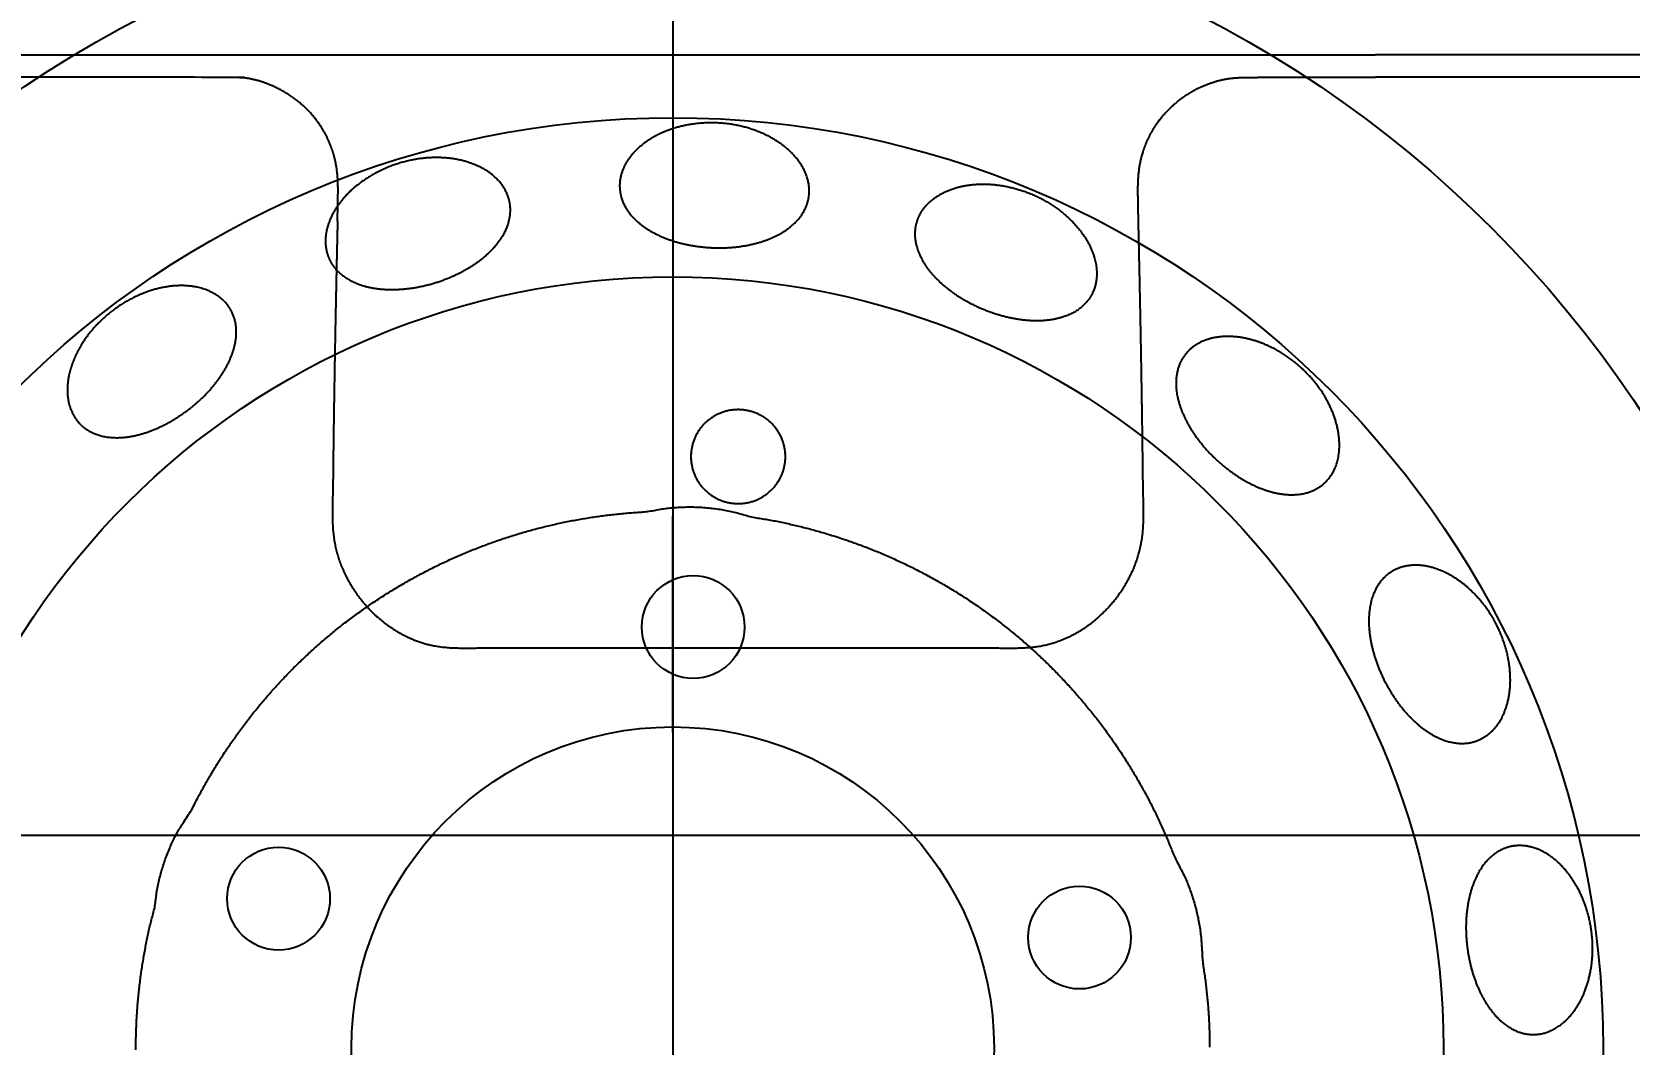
# Model space of a CAD drawing. Extents: x -912 to 8450, y -583 to 4401.
# Drawn here: x 5619.8 to 5922.9, y 1247.2 to 1439.2 of the extents above; entities that cross this region are included whole.
import ezdxf

# ---------------------------------------------------------------- set-up
doc = ezdxf.new("R2010")
doc.units = 0
doc.header["$MEASUREMENT"] = 0
doc.layers.get('0').update_dxf_attribs({"linetype": 'CONTINUOUS'})
doc.layers.add('3', color=7, linetype='CONTINUOUS')
doc.layers.add('4', color=7, linetype='CONTINUOUS')
doc.styles.get("Standard").update_dxf_attribs({"font": 'monotxt.shx'})
doc.dimstyles.new('DSTYLE1', dxfattribs={"dimtxt": 40, "dimasz": 53.333333, "dimexe": 4, "dimexo": 2, "dimgap": 2, "dimtad": 0, "dimtih": 1, "dimtoh": 1, "dimdec": 0, "dimzin": 3, "dimtxsty": 'STANDARD', "dimcen": 0.09, "dimazin": 3, "dimtp": 1, "dimtm": 1, "dimtfac": 1, "dimtdec": 4, "dimtofl": 0, "dimtmove": 0, "dimatfit": 3, "dimtolj": 1, "dimtzin": 0})

# ---------------------------------------------------------------- blocks, each defined once
blk = doc.blocks.new('*F34')
at = {"layer": '3', "color": 1, "linetype": 'CONTINUOUS'}
blk.add_line((0, -2267.8762), (0, -2649.6264), dxfattribs=at)
blk = doc.blocks.new('_AH1')
at = {"color": 0, "linetype": 'CONTINUOUS'}
for p, q in [((-1, 0.166667), (0, 0)), ((-1, 0.166667), (-1, -0.166667)), ((0, 0), (-1, -0.166667)), ((0, 0), (-1, 0))]:
    blk.add_line(p, q, dxfattribs=at)
blk = doc.blocks.new('*D13')
at = {"layer": '4', "color": 1, "linetype": 'CONTINUOUS'}
for p, q in [((977.79092, 698.77637), (977.92307, 2132.9977)), ((7677.785, 698.15903), (7677.9171, 2132.3803)), ((977.91816, 2079.6643), (4137.8827, 2079.3732)), ((7677.9122, 2079.047), (4351.2161, 2079.3535))]:
    blk.add_line(p, q, dxfattribs=at)
at = {"layer": '4', "color": 1, "xscale": 53.333333, "yscale": 53.333333, "zscale": 53.333333}
for p, rotation in [((977.91816, 2079.6643), 179.99472), ((7677.9122, 2079.047), 359.99472)]:
    blk.add_blockref('_AH1', p, dxfattribs=dict(at, rotation=rotation))
at = {"layer": '4', "color": 1, "linetype": 'CONTINUOUS'}
blk.add_text('6704', height=40, dxfattribs=at).set_placement((4164.5494, 2059.3633))

msp = doc.modelspace()

# ---------------------------------------------------------------- linework, layer by layer
at = {"layer": '3', "color": 1, "linetype": 'CONTINUOUS'}
for p, q in [((5741.4088, 3664.8806), (5741.4088, 714.37906)), ((5741.4088, 1306.3958), (5741.4088, 1347.3593)), ((5741.4088, 1286.3958), (5741.4088, 1206.3958))]:
    msp.add_line(p, q, dxfattribs=at)
at = {"layer": '3', "color": 3, "linetype": 'CONTINUOUS'}
for points in [[(5650.0966, 1291.597), (5650.6391, 1292.6766, -0.0029915012), (5651.1958, 1293.7529, -0.0029621982), (5651.7674, 1294.8258, -0.0029550909), (5652.3532, 1295.8952, -0.0029767669), (5652.9539, 1296.9605, -0.0029873552), (5653.5688, 1298.0216, -0.0029951004), (5654.1985, 1299.0782, -0.0030007041), (5654.8424, 1300.13, -0.0030115458), (5655.5011, 1301.1767, -0.003018092), (5656.1739, 1302.2181, -0.0030275448), (5656.8614, 1303.2537, -0.0030334698), (5657.5629, 1304.2836, -0.0030426871), (5658.279, 1305.3071, -0.0030483863), (5659.009, 1306.3242, -0.0030570469), (5659.7534, 1307.3344, -0.0030624049), (5660.5116, 1308.3376, -0.003070573), (5661.284, 1309.3334, -0.0030756078), (5662.0701, 1310.3217, -0.0030832484), (5662.8701, 1311.3019, -0.003087944), (5663.6836, 1312.2741, -0.0030950489), (5664.5108, 1313.2376, -0.0030993987), (5665.3512, 1314.1926, -0.0031059534), (5666.2051, 1315.1384, -0.003109949), (5667.0719, 1316.075, -0.003115942), (5667.952, 1317.002, -0.0031195761), (5668.8446, 1317.9193, -0.0031249962), (5669.7501, 1318.8263, -0.0031282622), (5670.668, 1319.7232, -0.0031330992), (5671.5983, 1320.6093, -0.003135991), (5672.5406, 1321.4848, -0.0031402359), (5673.4952, 1322.349, -0.003142748), (5674.4612, 1323.202, -0.0031463926), (5675.439, 1324.0433, -0.00314852), (5676.428, 1324.873, -0.0031515576), (5677.4283, 1325.6905, -0.0031532966), (5678.4393, 1326.4959, -0.003155721), (5679.4613, 1327.2887, -0.0031570681), (5680.4935, 1328.069, -0.0031588749), (5681.5361, 1328.8362, -0.0031598276), (5682.5886, 1329.5905, -0.0031610131), (5683.6509, 1330.3314, -0.0031615696), (5684.7226, 1331.059, -0.0031621316), (5685.8037, 1331.7727, -0.0031622907), (5686.8936, 1332.4729, -0.0031622281), (5687.9923, 1333.1588, -0.0031619896), (5689.0994, 1333.8309, -0.0031613026), (5690.2147, 1334.4884, -0.0031606668), (5691.3378, 1335.1317, -0.0031593567), (5692.4686, 1335.7602, -0.0031583249), (5693.6066, 1336.3742, -0.0031563941), (5694.7518, 1336.9732, -0.0031549683), (5695.9036, 1337.5574, -0.0031524209), (5697.062, 1338.1263, -0.0031506038), (5698.2264, 1338.6803, -0.0031474442), (5699.3968, 1339.2188, -0.0031452394), (5700.5726, 1339.7422, -0.003141474), (5701.7538, 1340.2499, -0.0031388857), (5702.9398, 1340.7424, -0.0031345217), (5704.1306, 1341.219, -0.0031315546), (5705.3257, 1341.6803, -0.0031266), (5706.5249, 1342.1257, -0.0031232599), (5707.7278, 1342.5556, -0.0031177244), (5708.9342, 1342.9695, -0.0031140172), (5710.1436, 1343.368, -0.0031079102), (5711.356, 1343.7503, -0.003103844), (5712.5708, 1344.1172, -0.0030971806), (5713.7879, 1344.468, -0.0030927578), (5715.007, 1344.8033, -0.0030855354), (5716.2276, 1345.1225, -0.0030807833), (5717.4496, 1345.4263, -0.0030730721), (5718.6727, 1345.714, -0.0030679246), (5719.8965, 1345.9864, -0.0030595152), (5721.1207, 1346.2428, -0.0030542738), (5722.3451, 1346.4839, -0.0030460541), (5723.5694, 1346.7092, -0.0030395827), (5724.7933, 1346.9193, -0.003028151), (5726.0165, 1347.1137, -0.0030249431), (5727.2388, 1347.293, -0.003023681), (5728.4599, 1347.4567, -0.0030062051), (5729.6794, 1347.6057, -0.0029628701), (5730.897, 1347.7393, -0.0029997407), (5732.1128, 1347.858, -0.0031185487), (5733.3267, 1347.9611, -0.0029416619), (5734.5371, 1348.0509, -0.0024244942), (5735.7431, 1348.1378, 0.003140603), (5736.9505, 1348.2684, 0.015027599), (5738.1657, 1348.4794, 0.01145229), (5739.3905, 1348.7027, -0.0070912597), (5740.6264, 1348.8658, -0.01324869), (5741.8706, 1348.9756, -0.0087257422), (5743.1209, 1349.047, -0.007266596), (5744.375, 1349.0795, -0.008512845), (5745.631, 1349.0665, -0.0089345786), (5746.8864, 1349.0101, -0.0086550528), (5748.1387, 1348.9094, -0.0085578269), (5749.3857, 1348.7667, -0.008615423), (5750.6249, 1348.5803, -0.0085377049), (5751.855, 1348.3534, -0.0082838506), (5753.0737, 1348.0855, -0.0083835691), (5754.278, 1347.7775, -0.0088809871), (5755.4663, 1347.4389, -0.0016839496), (5756.651, 1347.1355, 0.015446911), (5757.8441, 1346.9237, 0.01566215), (5759.0422, 1346.7445, -0.0018949753), (5760.2402, 1346.5324, -0.0076687374), (5761.4381, 1346.2938, -0.0032476939), (5762.6369, 1346.0442, -0.0018089798), (5763.8364, 1345.7827, -0.0029312647), (5765.0358, 1345.5046, -0.0033010191), (5766.235, 1345.2107, -0.0030316648), (5767.4338, 1344.9015, -0.0029467347), (5768.6318, 1344.5773, -0.003026418), (5769.8287, 1344.2374, -0.0030552261), (5771.0244, 1343.8822, -0.0030466934), (5772.2184, 1343.5112, -0.003046574), (5773.4105, 1343.1251, -0.0030595638), (5774.6004, 1342.723, -0.0030663006), (5775.7878, 1342.3058, -0.0030732546), (5776.9723, 1341.8726, -0.003077861), (5778.1539, 1341.4243, -0.0030856742), (5779.3319, 1340.96, -0.0030903922), (5780.5064, 1340.4807, -0.0030973187), (5781.6768, 1339.9855, -0.0031015759), (5782.843, 1339.4752, -0.003108037), (5784.0044, 1338.9491, -0.0031119669), (5785.1611, 1338.4081, -0.003117842), (5786.3125, 1337.8514, -0.003121402), (5787.4586, 1337.2799, -0.0031267077), (5788.5987, 1336.6929, -0.0031298999), (5789.7328, 1336.0912, -0.0031346191), (5790.8605, 1335.4742, -0.0031374356), (5791.9816, 1334.8426, -0.0031415612), (5793.0956, 1334.196, -0.003143997), (5794.2025, 1333.535, -0.003147521), (5795.3017, 1332.8592, -0.0031495713), (5796.3933, 1332.1693, -0.0031524869), (5797.4766, 1331.4648, -0.003154148), (5798.5516, 1330.7466, -0.0031564493), (5799.6179, 1330.014, -0.003157718), (5800.6754, 1329.268, -0.0031594009), (5801.7235, 1328.508, -0.0031602746), (5802.7623, 1327.7348, -0.0031613357), (5803.7913, 1326.9481, -0.0031618129), (5804.8104, 1326.1485, -0.0031622501), (5805.8192, 1325.3357, -0.0031623298), (5806.8177, 1324.5105, -0.0031621423), (5807.8053, 1323.6725, -0.0031618243), (5808.7821, 1322.8225, -0.0031610127), (5809.7476, 1321.9601, -0.0031602976), (5810.7019, 1321.086, -0.0031588631), (5811.6444, 1320.2001, -0.0031577523), (5812.5753, 1319.303, -0.003155698), (5813.4939, 1318.3945, -0.0031541937), (5814.4006, 1317.4753, -0.0031515232), (5815.2946, 1316.5452, -0.0031496283), (5816.1763, 1315.6049, -0.0031463471), (5817.0449, 1314.6541, -0.0031440651), (5817.9009, 1313.6937, -0.0031401793), (5818.7435, 1312.7233, -0.0031375148), (5819.573, 1311.7438, -0.003133032), (5820.3889, 1310.7549, -0.0031299894), (5821.1915, 1309.7574, -0.0031249174), (5821.9801, 1308.7511, -0.0031215038), (5822.7552, 1307.7367, -0.0031158547), (5823.516, 1306.7141, -0.0031120728), (5824.2631, 1305.6839, -0.003105847), (5824.9957, 1304.6461, -0.003101717), (5825.7143, 1303.6012, -0.0030949663), (5826.4183, 1302.5494, -0.0030904433), (5827.1081, 1301.491, -0.003083019), (5827.783, 1300.4262, -0.0030783208), (5828.4437, 1299.3555, -0.0030708783), (5829.0894, 1298.279, -0.003065178), (5829.7208, 1297.1972, -0.0030551742), (5830.337, 1296.11, -0.003051807), (5830.9388, 1295.0181, -0.0030494326), (5831.5254, 1293.9216, -0.0030351712), (5832.0975, 1292.8208, -0.0029999651), (5832.6545, 1291.716, -0.00302748), (5833.1967, 1290.6075, -0.0031204074), (5833.7232, 1289.4953, -0.0029802738), (5834.2363, 1288.3805, -0.0025616009), (5834.7357, 1287.2633, -0.0030864248), (5835.2164, 1286.142, -0.0046986583), (5835.676, 1285.016, -0.0025788279), (5836.1371, 1283.8943, 0.0038762756), (5836.6256, 1282.7857, 0.0075333098), (5837.1536, 1281.6866, 0.0091237413), (5837.7241, 1280.5902, 0.0043207256), (5838.2919, 1279.4817, -0.0075261313), (5838.8116, 1278.3475, -0.011492935), (5839.2869, 1277.1912, -0.0086394063), (5839.7256, 1276.0173, -0.0077176923), (5840.1272, 1274.8281, -0.008510225), (5840.4863, 1273.6241, -0.0088151256), (5840.8037, 1272.4082, -0.008721592), (5841.0776, 1271.1825, -0.0085221643), (5841.3109, 1269.9498, -0.0081600868), (5841.5019, 1268.7123, -0.0085694227), (5841.6478, 1267.4711, -0.0098331563), (5841.7454, 1266.2276, -0.007943493), (5841.8171, 1264.9895, -0.0024290282), (5841.89, 1263.7646, 0.0035526206), (5841.9984, 1262.5529, 0.011611131), (5842.1673, 1261.3525, 0.0098702344), (5842.3545, 1260.1532, -0.0022321881), (5842.5156, 1258.9456, -0.0062060466), (5842.6549, 1257.731, -0.0031684856), (5842.7828, 1256.5118, -0.0021794016), (5842.8985, 1255.2882, -0.0029554446), (5842.9987, 1254.0596, -0.0032122166), (5843.0841, 1252.8265, -0.0030296773), (5843.1545, 1251.5893, -0.0029729876), (5843.2104, 1250.3482, -0.003030789), (5843.2509, 1249.1033, -0.0030524421), (5843.2765, 1247.8551, -0.0030492723), (5843.2865, 1246.6037, -0.0030508659)], [(5639.5233, 1246.1247, -0.0031099664), (5639.528, 1247.3968, -0.0031059631), (5639.5482, 1248.6665, -0.0030993854), (5639.5844, 1249.9336, -0.0030950643), (5639.636, 1251.1978, -0.0030880488), (5639.7034, 1252.4588, -0.0030832362), (5639.786, 1253.7163, -0.003075237), (5639.8842, 1254.97, -0.0030706667), (5639.9973, 1256.2198, -0.0030639269), (5640.1257, 1257.4651, -0.0030567126), (5640.2688, 1258.706, -0.0030423521), (5640.427, 1259.942, -0.0030440566), (5640.5996, 1261.173, -0.0030575658), (5640.7871, 1262.3986, -0.0030221098), (5640.9885, 1263.6187, -0.0029220708), (5641.2039, 1264.8332, -0.0030332464), (5641.4341, 1266.0413, -0.003383426), (5641.6797, 1267.2426, -0.0029085242), (5641.9351, 1268.4389, -0.0014637156), (5642.1989, 1269.6304, -0.003320958), (5642.4902, 1270.8097, -0.0090344018), (5642.8162, 1271.9738, -0.001570495), (5643.0977, 1273.1521, 0.021067978), (5643.266, 1274.3718, 0.018846044), (5643.4067, 1275.6089, -0.0065525652), (5643.6142, 1276.8368, -0.01503901), (5643.8804, 1278.057, -0.008968873), (5644.1842, 1279.2737, -0.0067182399), (5644.522, 1280.4789, -0.0078577271), (5644.9001, 1281.6664, -0.0092315119), (5645.3311, 1282.857, -0.010476499), (5645.8198, 1284.0557, -0.0079318188), (5646.3032, 1285.1729, -0.0030212198), (5646.7613, 1286.1752, -0.011089527), (5647.4295, 1287.4102, -0.018680574), (5648.5583, 1289.2413, -0.0092003631), (5650.0966, 1291.597, -0.004914049)]]:
    msp.add_lwpolyline(points, format="xyb", dxfattribs=at)
for centre, radius in [((5741.5168, 1246.2565), 361.98271), ((5741.3524, 1246.4691), 219.89954), ((5741.4199, 1246.3823), 176.528), ((5741.3661, 1246.4508), 146.27867), ((5745.2799, 1326.3108), 9.749982), ((5741.4086, 1246.3957), 60.963261), ((5666.6051, 1274.7855), 9.750001), ((5818.5951, 1267.409), 9.750005)]:
    msp.add_circle(centre, radius, dxfattribs=at)
at = {"layer": '3', "color": 2, "linetype": 'CONTINUOUS'}
for points, knots in [([(6249.4511, 1272.3727), (6249.4452, 1272.3679), (6249.4392, 1272.3639), (6249.4333, 1272.3605), (6249.3523, 1272.3242), (6249.2771, 1272.4313), (6249.2318, 1272.7302), (6248.6821, 1277.1724), (6248.0828, 1281.5376), (6247.5031, 1285.7756), (6246.2287, 1294.4399), (6244.7908, 1303.3361), (6244.0045, 1307.9175), (6242.7626, 1314.8088), (6241.4054, 1321.7616), (6240.9542, 1323.9866), (6237.752, 1339.6826), (6234.0036, 1355.353), (6226.7944, 1381.8912), (6217.8416, 1408.0731), (6207.0816, 1433.6352), (6184.8546, 1481.641), (6156.1963, 1526.5712), (6131.7707, 1557.4236), (6091.6974, 1599.2086), (6046.1476, 1634.5926), (6030.9703, 1645.2249), (5994.5833, 1668.3118), (5955.9472, 1687.471), (5933.3054, 1697.0949), (5882.7121, 1715.1434), (5830.1461, 1726.4061), (5801.2363, 1730.4198), (5734.1771, 1734.6761), (5667.1472, 1728.6756), (5629.6047, 1721.6119), (5556.1423, 1700.7617), (5488.0133, 1666.2662), (5455.6961, 1645.6786), (5392.3759, 1594.9574), (5341.7968, 1531.4426), (5319.3123, 1494.7829), (5293.7322, 1439.9871), (5276.6943, 1382.7657), (5272.3634, 1365.7457), (5266.9522, 1340.6821), (5262.9605, 1315.9991), (5261.8367, 1308.2321), (5260.3637, 1296.7636), (5259.2023, 1285.7078), (5258.8465, 1282.1081), (5258.1083, 1273.8617), (5257.5511, 1265.7687), (5257.2932, 1261.2013), (5257.0743, 1256.4649), (5256.9189, 1251.7017), (5256.9131, 1251.4843), (5256.8939, 1250.8446), (5256.8585, 1250.3515), (5256.8162, 1250.2284), (5256.686, 1249.6502), (5256.5615, 1249.0135), (5256.4704, 1248.5825), (5256.3805, 1248.1431), (5256.2911, 1247.7034)], [0, 0, 0, 0, 0, 0, 0.0000867468, 0.0000867468, 0.0000867468, 0.0011891426, 0.0011891426, 0.0011891426, 0.016968338, 0.016968338, 0.016968338, 0.0335209, 0.0335209, 0.0335209, 0.041565095, 0.041565095, 0.041565095, 0.086643798, 0.086643798, 0.13189482, 0.13189482, 0.13189482, 0.25878808, 0.25878808, 0.25878808, 0.31881811, 0.31881811, 0.31881811, 0.39846214, 0.39846214, 0.39846214, 0.49278469, 0.49278469, 0.49278469, 0.61597104, 0.61597104, 0.61597104, 0.73938037, 0.73938037, 0.73938037, 0.87770512, 0.87770512, 0.87770512, 0.93553416, 0.93553416, 0.93553416, 0.96242088, 0.96242088, 0.96242088, 0.97586605, 0.97586605, 0.97586605, 0.99345811, 0.99345811, 0.99345811, 0.99426865, 0.99426865, 0.99426865, 0.9958853, 0.9958853, 0.9958853, 1, 1, 1, 1, 1, 1]), ([(5328.7266, 1248.0094), (5328.7269, 1248.263), (5328.8389, 1248.701), (5328.8771, 1249.3074), (5329.246, 1256.0139), (5329.7599, 1262.5665), (5330.2524, 1268.8835), (5331.0744, 1277.0489), (5332.0159, 1285.5321), (5332.2436, 1287.5672), (5332.7529, 1291.7851), (5333.3067, 1296.0012), (5333.5959, 1298.1575), (5334.2023, 1302.495), (5334.8507, 1306.8581), (5335.1886, 1309.057), (5337.9743, 1326.6387), (5341.5267, 1344.5794), (5345.4474, 1360.5715), (5359.0509, 1407.2261), (5379.1244, 1452.0664), (5395.5577, 1480.4815), (5434.1441, 1532.913), (5483.0833, 1576.0575), (5509.632, 1594.6664), (5551.917, 1618.4497), (5597.0515, 1635.7748), (5612.3687, 1640.8307), (5647.2857, 1650.5984), (5683.0419, 1656.7349), (5703.0718, 1659.0302), (5751.5706, 1661.6539), (5800.0896, 1658.357), (5828.2921, 1653.9401), (5891.272, 1638.577), (5950.4424, 1611.7692), (5981.9578, 1593.4339), (6036.6018, 1553.5052), (6082.3486, 1503.7827), (6101.299, 1478.9152), (6128.8975, 1434.4077), (6149.1798, 1386.5222), (6156.1593, 1366.7417), (6162.6354, 1344.4082), (6167.7931, 1321.9436), (6168.1981, 1319.6499), (6169.5392, 1313.3938), (6170.7697, 1307.2009), (6171.5233, 1303.2106), (6173.5205, 1292.1052), (6175.1865, 1281.4098), (6176.1368, 1274.732), (6176.9812, 1268.2992), (6177.7367, 1262.1154)], [0, 0, 0, 0, 0, 0, 0.0025636999, 0.0025636999, 0.0025636999, 0.030457489, 0.030457489, 0.030457489, 0.03907745, 0.03907745, 0.03907745, 0.047985969, 0.047985969, 0.047985969, 0.057004181, 0.057004181, 0.057004181, 0.11988838, 0.11988838, 0.11988838, 0.24343705, 0.24343705, 0.24343705, 0.36494588, 0.36494588, 0.36494588, 0.42576022, 0.42576022, 0.42576022, 0.50170053, 0.50170053, 0.50170053, 0.60891019, 0.60891019, 0.60891019, 0.74565173, 0.74565173, 0.74565173, 0.86304638, 0.86304638, 0.86304638, 0.94274906, 0.94274906, 0.94274906, 0.9519456, 0.9519456, 0.9519456, 0.96902023, 0.96902023, 0.96902023, 1, 1, 1, 1, 1, 1])]:
    msp.add_open_spline(points, degree=5, knots=knots, dxfattribs=at)
at = {"layer": '3', "color": 3, "linetype": 'CONTINUOUS'}
for points, knots in [([(5757.4311, 1399.1483), (5755.0394, 1398.4924), (5752.4391, 1398.1244), (5749.7453, 1398.0527), (5744.4157, 1398.4838), (5739.5572, 1400.0246), (5737.3635, 1401.0555), (5733.8333, 1403.4868), (5731.8315, 1406.5895), (5731.2849, 1408.1719), (5731.0766, 1410.9411), (5732.0654, 1413.6592), (5732.6738, 1414.7509), (5734.3066, 1416.8751), (5736.6736, 1418.6932), (5738.0575, 1419.5179), (5739.591, 1420.2141), (5741.2394, 1420.7635), (5743.8365, 1421.6289), (5746.7189, 1422.1299), (5749.7517, 1422.1905), (5755.8892, 1421.3754), (5761.0796, 1418.9075), (5763.3127, 1417.2731), (5766.4025, 1413.8723), (5767.4922, 1410.1275), (5767.5468, 1408.424), (5766.7138, 1404.9598), (5764.0239, 1402.0774), (5762.1306, 1400.8021), (5759.8912, 1399.8229), (5757.4311, 1399.1483)], [0, 0, 0, 0, 0, 0, 0.12010093, 0.12010093, 0.12010093, 0.23860351, 0.23860351, 0.23860351, 0.34590972, 0.34590972, 0.34590972, 0.42129331, 0.42129331, 0.42129331, 0.49998535, 0.49998535, 0.49998535, 0.49998535, 0.49998535, 0.62648706, 0.62648706, 0.62648706, 0.76147485, 0.76147485, 0.76147485, 0.87394968, 0.87394968, 0.87394968, 1, 1, 1, 1, 1, 1]), ([(5704.2316, 1395.4284), (5702.2091, 1393.9947), (5699.8918, 1392.76), (5697.3852, 1391.7714), (5692.2294, 1390.3535), (5687.1359, 1390.1386), (5684.7212, 1390.3562), (5680.5707, 1391.4316), (5677.6262, 1393.6602), (5676.5703, 1394.959), (5675.4255, 1397.4879), (5675.4233, 1400.3783), (5675.6209, 1401.6114), (5676.4274, 1404.1645), (5678.0287, 1406.6812), (5679.0464, 1407.929), (5680.2489, 1409.1072), (5681.6097, 1410.1868), (5683.7536, 1411.8877), (5686.2905, 1413.3438), (5689.1195, 1414.4379), (5695.166, 1415.7715), (5700.8887, 1415.229), (5703.547, 1414.458), (5707.6156, 1412.3212), (5709.9227, 1409.1775), (5710.5578, 1407.5967), (5710.9622, 1404.0592), (5709.4226, 1400.433), (5708.0806, 1398.5881), (5706.312, 1396.903), (5704.2316, 1395.4284)], [0, 0, 0, 0, 0, 0, 0.12010093, 0.12010093, 0.12010093, 0.23860351, 0.23860351, 0.23860351, 0.34590973, 0.34590973, 0.34590973, 0.42129332, 0.42129332, 0.42129332, 0.49998535, 0.49998535, 0.49998535, 0.49998535, 0.49998535, 0.62648706, 0.62648706, 0.62648706, 0.76147485, 0.76147485, 0.76147485, 0.87394969, 0.87394969, 0.87394969, 1, 1, 1, 1, 1, 1]), ([(5800.8904, 1410.3078), (5799.153, 1410.3551), (5797.4733, 1410.2251), (5795.8901, 1409.923), (5793.0425, 1409.0233), (5790.7798, 1407.5847), (5789.8338, 1406.7664), (5787.9727, 1404.5492), (5787.2189, 1401.8745), (5787.1899, 1400.1998), (5788.007, 1396.598), (5790.4904, 1393.1048), (5792.1983, 1391.3853), (5796.2354, 1388.275), (5801.0959, 1386.0469), (5803.652, 1385.1932), (5806.2219, 1384.6499), (5808.6944, 1384.4486), (5811.2378, 1384.2415), (5813.6781, 1384.3963), (5815.8948, 1384.9479), (5819.4112, 1386.738), (5821.3819, 1389.7101), (5821.9147, 1391.3302), (5822.1746, 1395.2236), (5820.4369, 1399.4774), (5818.8986, 1401.7776), (5814.867, 1405.8728), (5809.3788, 1408.7381), (5806.508, 1409.7183), (5803.6277, 1410.2332), (5800.8904, 1410.3078)], [0, 0, 0, 0, 0, 0, 0.078692037, 0.078692037, 0.078692037, 0.15407563, 0.15407563, 0.15407563, 0.26138184, 0.26138184, 0.26138184, 0.37988442, 0.37988442, 0.37988442, 0.49998535, 0.49998535, 0.49998535, 0.49998535, 0.49998535, 0.62603567, 0.62603567, 0.62603567, 0.7385105, 0.7385105, 0.7385105, 0.87349829, 0.87349829, 0.87349829, 1, 1, 1, 1, 1, 1]), ([(5655.5127, 1373.7375), (5654.1031, 1371.6993), (5652.3482, 1369.7469), (5650.3311, 1367.9608), (5645.971, 1364.8649), (5641.2571, 1362.9197), (5638.9129, 1362.2975), (5634.6432, 1361.8866), (5631.1119, 1362.9713), (5629.6744, 1363.8295), (5627.7319, 1365.8123), (5626.7394, 1368.5256), (5626.5027, 1369.7512), (5626.3859, 1372.4246), (5627.0287, 1375.3359), (5627.5578, 1376.856), (5628.2844, 1378.3739), (5629.1935, 1379.8534), (5630.6258, 1382.1843), (5632.5112, 1384.4199), (5634.7953, 1386.4155), (5640.0214, 1389.7369), (5645.5858, 1391.1859), (5648.3484, 1391.3716), (5652.9044, 1390.7573), (5656.15, 1388.595), (5657.2885, 1387.3279), (5658.8809, 1384.1447), (5658.6764, 1380.213), (5658.0474, 1378.0216), (5656.9627, 1375.8341), (5655.5127, 1373.7375)], [0, 0, 0, 0, 0, 0, 0.12010093, 0.12010093, 0.12010093, 0.23860351, 0.23860351, 0.23860351, 0.34590973, 0.34590973, 0.34590973, 0.42129332, 0.42129332, 0.42129332, 0.49998535, 0.49998535, 0.49998535, 0.49998535, 0.49998535, 0.62648706, 0.62648706, 0.62648706, 0.76147486, 0.76147486, 0.76147486, 0.87394969, 0.87394969, 0.87394969, 1, 1, 1, 1, 1, 1]), ([(5853.3679, 1380.0808), (5855.9153, 1379.0749), (5858.4463, 1377.6062), (5860.8089, 1375.7034), (5864.9857, 1371.1336), (5867.3718, 1365.9055), (5868.0295, 1363.2173), (5868.2049, 1358.6243), (5866.626, 1355.053), (5865.5697, 1353.712), (5862.6982, 1351.5915), (5858.7788, 1351.1105), (5856.5058, 1351.3497), (5854.1586, 1352.0383), (5851.8386, 1353.1023), (5849.5832, 1354.1367), (5847.3536, 1355.5259), (5845.2435, 1357.2022), (5841.4383, 1360.9584), (5838.7098, 1365.2627), (5837.694, 1367.4632), (5836.5573, 1371.5963), (5837.0243, 1375.2618), (5837.6257, 1376.8263), (5839.2513, 1379.0832), (5841.7609, 1380.5314), (5842.9306, 1380.9773), (5845.5507, 1381.5562), (5848.5358, 1381.4285), (5850.1275, 1381.1712), (5851.751, 1380.7192), (5853.3679, 1380.0808)], [0, 0, 0, 0, 0, 0, 0.1265017, 0.1265017, 0.1265017, 0.2614895, 0.2614895, 0.2614895, 0.37396433, 0.37396433, 0.37396433, 0.50001465, 0.50001465, 0.50001465, 0.50001465, 0.50001465, 0.62011558, 0.62011558, 0.62011558, 0.73861815, 0.73861815, 0.73861815, 0.84592437, 0.84592437, 0.84592437, 0.92130796, 0.92130796, 0.92130796, 1, 1, 1, 1, 1, 1]), ([(5892.3423, 1333.7284), (5894.3928, 1331.9123), (5896.2694, 1329.6667), (5897.8388, 1327.0707), (5900.2004, 1321.3477), (5900.6528, 1315.618), (5900.3502, 1312.8663), (5898.9415, 1308.4889), (5896.2332, 1305.6714), (5894.7806, 1304.7717), (5891.3539, 1303.7596), (5887.5034, 1304.6466), (5885.4479, 1305.648), (5883.4767, 1307.0973), (5881.6597, 1308.8902), (5879.8934, 1310.6331), (5878.2728, 1312.7009), (5876.8631, 1314.9977), (5874.5723, 1319.829), (5873.4818, 1324.8076), (5873.2808, 1327.2233), (5873.6286, 1331.4971), (5875.3239, 1334.7834), (5876.4256, 1336.0485), (5878.7275, 1337.6147), (5881.5834, 1338.1184), (5882.836, 1338.1378), (5885.4978, 1337.7867), (5888.2607, 1336.6465), (5889.6692, 1335.8608), (5891.0408, 1334.8811), (5892.3423, 1333.7284)], [0, 0, 0, 0, 0, 0, 0.12650171, 0.12650171, 0.12650171, 0.2614895, 0.2614895, 0.2614895, 0.37396433, 0.37396433, 0.37396433, 0.50001465, 0.50001465, 0.50001465, 0.50001465, 0.50001465, 0.62011558, 0.62011558, 0.62011558, 0.73861816, 0.73861816, 0.73861816, 0.84592437, 0.84592437, 0.84592437, 0.92130796, 0.92130796, 0.92130796, 1, 1, 1, 1, 1, 1]), ([(5894.561, 1257.1449), (5893.4965, 1259.3865), (5892.6803, 1261.8835), (5892.141, 1264.5239), (5891.6409, 1269.8474), (5892.3203, 1274.8994), (5892.9586, 1277.2387), (5894.7494, 1281.137), (5897.4693, 1283.6468), (5898.9387, 1284.4596), (5901.6398, 1285.1453), (5904.4981, 1284.6432), (5905.6828, 1284.2334), (5908.0658, 1282.994), (5910.2736, 1280.9784), (5911.3291, 1279.7587), (5912.2835, 1278.3693), (5913.1127, 1276.8413), (5914.4192, 1274.4337), (5915.415, 1271.6821), (5916.002, 1268.7059), (5916.2635, 1262.5201), (5914.7272, 1256.9803), (5913.5005, 1254.4975), (5910.6771, 1250.8645), (5907.1654, 1249.1415), (5905.4912, 1248.7922), (5901.9218, 1249.0114), (5898.6041, 1251.1604), (5897.0137, 1252.8037), (5895.6559, 1254.8392), (5894.561, 1257.1449)], [0, 0, 0, 0, 0, 0, 0.12010093, 0.12010093, 0.12010093, 0.23860351, 0.23860351, 0.23860351, 0.34590973, 0.34590973, 0.34590973, 0.42129331, 0.42129331, 0.42129331, 0.49998535, 0.49998535, 0.49998535, 0.49998535, 0.49998535, 0.62648706, 0.62648706, 0.62648706, 0.76147485, 0.76147485, 0.76147485, 0.87394969, 0.87394969, 0.87394969, 1, 1, 1, 1, 1, 1])]:
    msp.add_open_spline(points, degree=5, knots=knots, dxfattribs=at)
at = {"layer": '4', "color": 3, "linetype": 'CONTINUOUS'}
for p, q in [((6324.7809, 1434.8352), (5874.7809, 1434.8352)), ((6324.7809, 1430.581), (5874.7809, 1430.581)), ((6322.2423, 1286.7873), (5872.2423, 1286.7873))]:
    msp.add_line(p, q, dxfattribs=at)
for points, knots in [([(4174.4005, 1409.4982), (4174.4528, 1411.9778), (4174.6265, 1414.4546), (4175.1654, 1416.9142), (4176.877, 1421.4091), (4179.7574, 1425.2619), (4181.3692, 1426.9082), (4186.654, 1431.0871), (4193.1247, 1433.4861), (4197.5162, 1434.5017), (4204.753, 1434.9459), (4212.01, 1434.8292), (4214.806, 1434.8252), (4220.4011, 1434.8341), (4225.9968, 1434.8376), (4228.7946, 1434.8348), (4248.3788, 1434.8353), (4267.9631, 1434.8349), (4284.7496, 1434.8351), (4323.9182, 1434.835), (4363.0867, 1434.8351), (4385.4688, 1434.835), (4452.6149, 1434.8351), (4519.761, 1434.8351), (4564.525, 1434.8351), (4698.8172, 1434.8351), (4833.1094, 1434.8351), (4922.6375, 1434.8351), (5166.7831, 1434.8351), (5410.9287, 1434.8352), (5565.5461, 1434.8352), (5720.1635, 1434.8352), (5874.7809, 1434.8352)], [0, 0, 0, 0, 0, 0, 0.0073122517, 0.0073122517, 0.0073122517, 0.014010613, 0.014010613, 0.014010613, 0.026992663, 0.026992663, 0.026992663, 0.035151038, 0.035151038, 0.035151038, 0.043309414, 0.043309414, 0.043309414, 0.092259665, 0.092259665, 0.092259665, 0.15752667, 0.15752667, 0.15752667, 0.28806067, 0.28806067, 0.28806067, 0.54912868, 0.54912868, 0.54912868, 1, 1, 1, 1, 1, 1]), ([(5677.7891, 1403.2642), (5677.808, 1404.5559), (5677.8264, 1405.8473), (5677.8618, 1407.138), (5677.9426, 1410.5607), (5677.697, 1413.9732), (5677.2026, 1416.074), (5675.6334, 1420.1486), (5673.0387, 1423.6585), (5670.5815, 1426.1504), (5667.6785, 1428.0677), (5664.4637, 1429.4016), (5662.3584, 1430.1101), (5660.1808, 1430.4807), (5659.2407, 1430.5684), (5578.582, 1430.6214), (5497.9243, 1430.5453), (5418.2099, 1430.6052), (5298.6392, 1430.5714), (5179.0681, 1430.5907), (5139.2113, 1430.58), (5079.4256, 1430.5886), (5019.6403, 1430.5834), (4989.7472, 1430.5866), (4954.873, 1430.5834), (4919.9974, 1430.5858), (4902.5608, 1430.5835), (4885.1226, 1430.586), (4877.6499, 1430.5829), (4872.6677, 1430.6003), (4867.6843, 1430.5557), (4865.2028, 1430.5012), (4860.4614, 1430.7608), (4855.7578, 1430.338), (4853.5796, 1429.7175), (4849.5255, 1427.9292), (4846.0585, 1425.1991), (4844.5221, 1423.6471), (4841.9385, 1420.1569), (4840.3689, 1416.1047), (4839.8688, 1413.994), (4839.6216, 1410.5713), (4839.7025, 1407.1381), (4839.7379, 1405.8476), (4839.7562, 1404.5563), (4839.7751, 1403.2648)], [0, 0, 0, 0, 0, 0, 0.0074488826, 0.0074488826, 0.0074488826, 0.019713264, 0.019713264, 0.019713264, 0.032310695, 0.032310695, 0.039527398, 0.039527398, 0.039527398, 0.04491837, 0.04491837, 0.04491837, 0.50000057, 0.50000057, 0.50000057, 0.72754168, 0.72754168, 0.72754168, 0.84131223, 0.84131223, 0.8981975, 0.92664014, 0.92664014, 0.94086146, 0.94086146, 0.94086146, 0.95508278, 0.95508278, 0.95508278, 0.96781527, 0.96781527, 0.96781527, 0.98022683, 0.98022683, 0.98022683, 0.99255191, 0.99255191, 0.99255191, 1, 1, 1, 1, 1, 1]), ([(5829.7751, 1403.2648), (5829.7562, 1404.5563), (5829.7379, 1405.8476), (5829.7019, 1407.1382), (5829.6219, 1410.5715), (5829.8708, 1413.9941), (5830.3682, 1416.1049), (5831.9377, 1420.1565), (5834.5227, 1423.6468), (5836.058, 1425.2036), (5838.7779, 1427.3364), (5841.8584, 1428.8928), (5843.9219, 1429.7589), (5846.0921, 1430.3293), (5848.3123, 1430.5155), (5854.1757, 1430.607), (5860.0395, 1430.6112), (5864.9534, 1430.5991), (5869.8672, 1430.5877), (5874.7809, 1430.581)], [0, 0, 0, 0, 0, 0, 0.102071, 0.102071, 0.102071, 0.27097783, 0.27097783, 0.27097783, 0.44106983, 0.44106983, 0.44106983, 0.54124277, 0.54124277, 0.61556573, 0.61556573, 0.61556573, 1, 1, 1, 1, 1, 1]), ([(5677.7891, 1403.2642), (5677.6566, 1397.6327), (5677.5334, 1391.9949), (5677.4193, 1386.3516), (5677.2608, 1377.8815), (5677.1271, 1369.3997), (5677.0806, 1366.5741), (5676.9931, 1360.9189), (5676.9488, 1355.2597), (5676.9422, 1352.438), (5676.6869, 1348.1197), (5676.9563, 1343.8331), (5677.5388, 1339.6466), (5679.1742, 1335.6462), (5682.298, 1330.9082), (5685.2475, 1327.9092), (5690.2823, 1324.5745), (5693.2796, 1323.2452), (5696.4614, 1322.5717), (5700.9746, 1322.1588), (5705.5349, 1322.3877), (5708.2058, 1322.3807), (5713.5656, 1322.3312), (5718.9287, 1322.3303), (5721.6096, 1322.3395), (5735.0141, 1322.3353), (5748.4193, 1322.3385), (5759.1427, 1322.3385), (5772.548, 1322.3353), (5785.9525, 1322.3395), (5788.6335, 1322.3302), (5793.9966, 1322.3316), (5799.3565, 1322.3805), (5802.0272, 1322.3862), (5806.0362, 1322.186), (5810.0093, 1322.4854), (5813.7255, 1323.0184), (5817.2733, 1324.43), (5821.6177, 1327.3282), (5824.3896, 1330.0344), (5826.6099, 1333.1797), (5828.5651, 1336.3654), (5829.923, 1339.8607), (5830.4819, 1342.1341), (5830.8435, 1346.3238), (5830.7122, 1350.5444), (5830.6118, 1354.3206), (5830.5988, 1358.0926), (5830.5, 1365.6377), (5830.4075, 1371.2913), (5830.2535, 1380.7097), (5830.1065, 1388.2363), (5829.9478, 1395.7521), (5829.8635, 1399.5098), (5829.7751, 1403.2648)], [0, 0, 0, 0, 0, 0, 0.096435459, 0.096435459, 0.096435459, 0.14458638, 0.14458638, 0.14458638, 0.1927373, 0.1927373, 0.1927373, 0.21766229, 0.21766229, 0.26458763, 0.26458763, 0.28794312, 0.28794312, 0.31917496, 0.31917496, 0.31917496, 0.36438035, 0.36438035, 0.36438035, 0.40958574, 0.40958574, 0.40958574, 0.5904073, 0.5904073, 0.5904073, 0.63561269, 0.63561269, 0.63561269, 0.68081808, 0.68081808, 0.68081808, 0.70280672, 0.70280672, 0.74412125, 0.74412125, 0.76783759, 0.76783759, 0.76783759, 0.80726067, 0.80726067, 0.80726067, 0.83937014, 0.83937014, 0.87147961, 0.87147961, 0.93569854, 0.93569854, 1, 1, 1, 1, 1, 1]), ([(5762.7821, 1358.6278), (5762.7821, 1361.4444), (5761.6718, 1364.2611), (5759.4186, 1366.4552), (5753.7738, 1368.6311), (5748.1602, 1366.4265), (5745.9462, 1364.2175), (5744.8458, 1361.4226), (5744.8458, 1358.6278)], [0, 0, 0, 0, 0, 0, 0.5, 0.5, 0.5, 1, 1, 1, 1, 1, 1]), ([(5744.8458, 1358.6278), (5744.8458, 1355.8329), (5745.9462, 1353.038), (5748.1602, 1350.829), (5753.7738, 1348.6244), (5759.4186, 1350.8003), (5761.6718, 1352.9944), (5762.7821, 1355.8111), (5762.7821, 1358.6278)], [0, 0, 0, 0, 0, 0, 0.5, 0.5, 0.5, 1, 1, 1, 1, 1, 1]), ([(5872.2423, 1286.7873), (5718.1274, 1286.7871), (5474.4774, 1286.7859), (5186.0636, 1286.7903), (4864.0694, 1286.7822), (4542.0803, 1286.7893), (4368.6067, 1286.7844), (4284.6694, 1286.7875), (4245.4979, 1286.7859), (4237.1043, 1286.7883), (4228.7103, 1286.784), (4225.9118, 1286.78), (4220.3163, 1286.7988), (4214.7229, 1286.8101), (4211.9287, 1286.7879), (4205.2609, 1286.6106), (4198.6391, 1287.2314), (4194.8745, 1288.423), (4189.0463, 1291.5056), (4184.3991, 1296.0133), (4182.7403, 1298.0515), (4181.3175, 1300.2452), (4180.1368, 1302.553)], [0, 0, 0, 0, 0, 0, 0.4537146, 0.71730289, 0.84909704, 0.94794265, 0.94794265, 0.96441692, 0.96441692, 0.96441692, 0.97265405, 0.97265405, 0.97265405, 0.98089119, 0.98089119, 0.98089119, 0.99222283, 0.99222283, 0.99222283, 1, 1, 1, 1, 1, 1])]:
    msp.add_open_spline(points, degree=5, knots=knots, dxfattribs=at)

# ---------------------------------------------------------------- block references
at = {"layer": '3'}
msp.add_blockref('*F34', (5741.4088, 3735.3836), dxfattribs=at)

# ---------------------------------------------------------------- dimensions: what is measured, and where the dimension line sits
at = {"layer": '4', "color": 1, "linetype": 'CONTINUOUS'}
dim = msp.add_linear_dim(base=(7677.9122, 2079.047), p1=(977.78847, 672.10971), p2=(7677.7825, 671.49237), angle=359.99472075, text='6704', dimstyle='DSTYLE1', override={"dimblk": '_AH1', "dimsah": 0}, dxfattribs=at)
dim.commit()
dim.dimension.update_dxf_attribs({"geometry": '*D13', "text_midpoint": (4244.5494, 2079.3633), "dimtype": 129})

doc.saveas('drawing.dxf')
